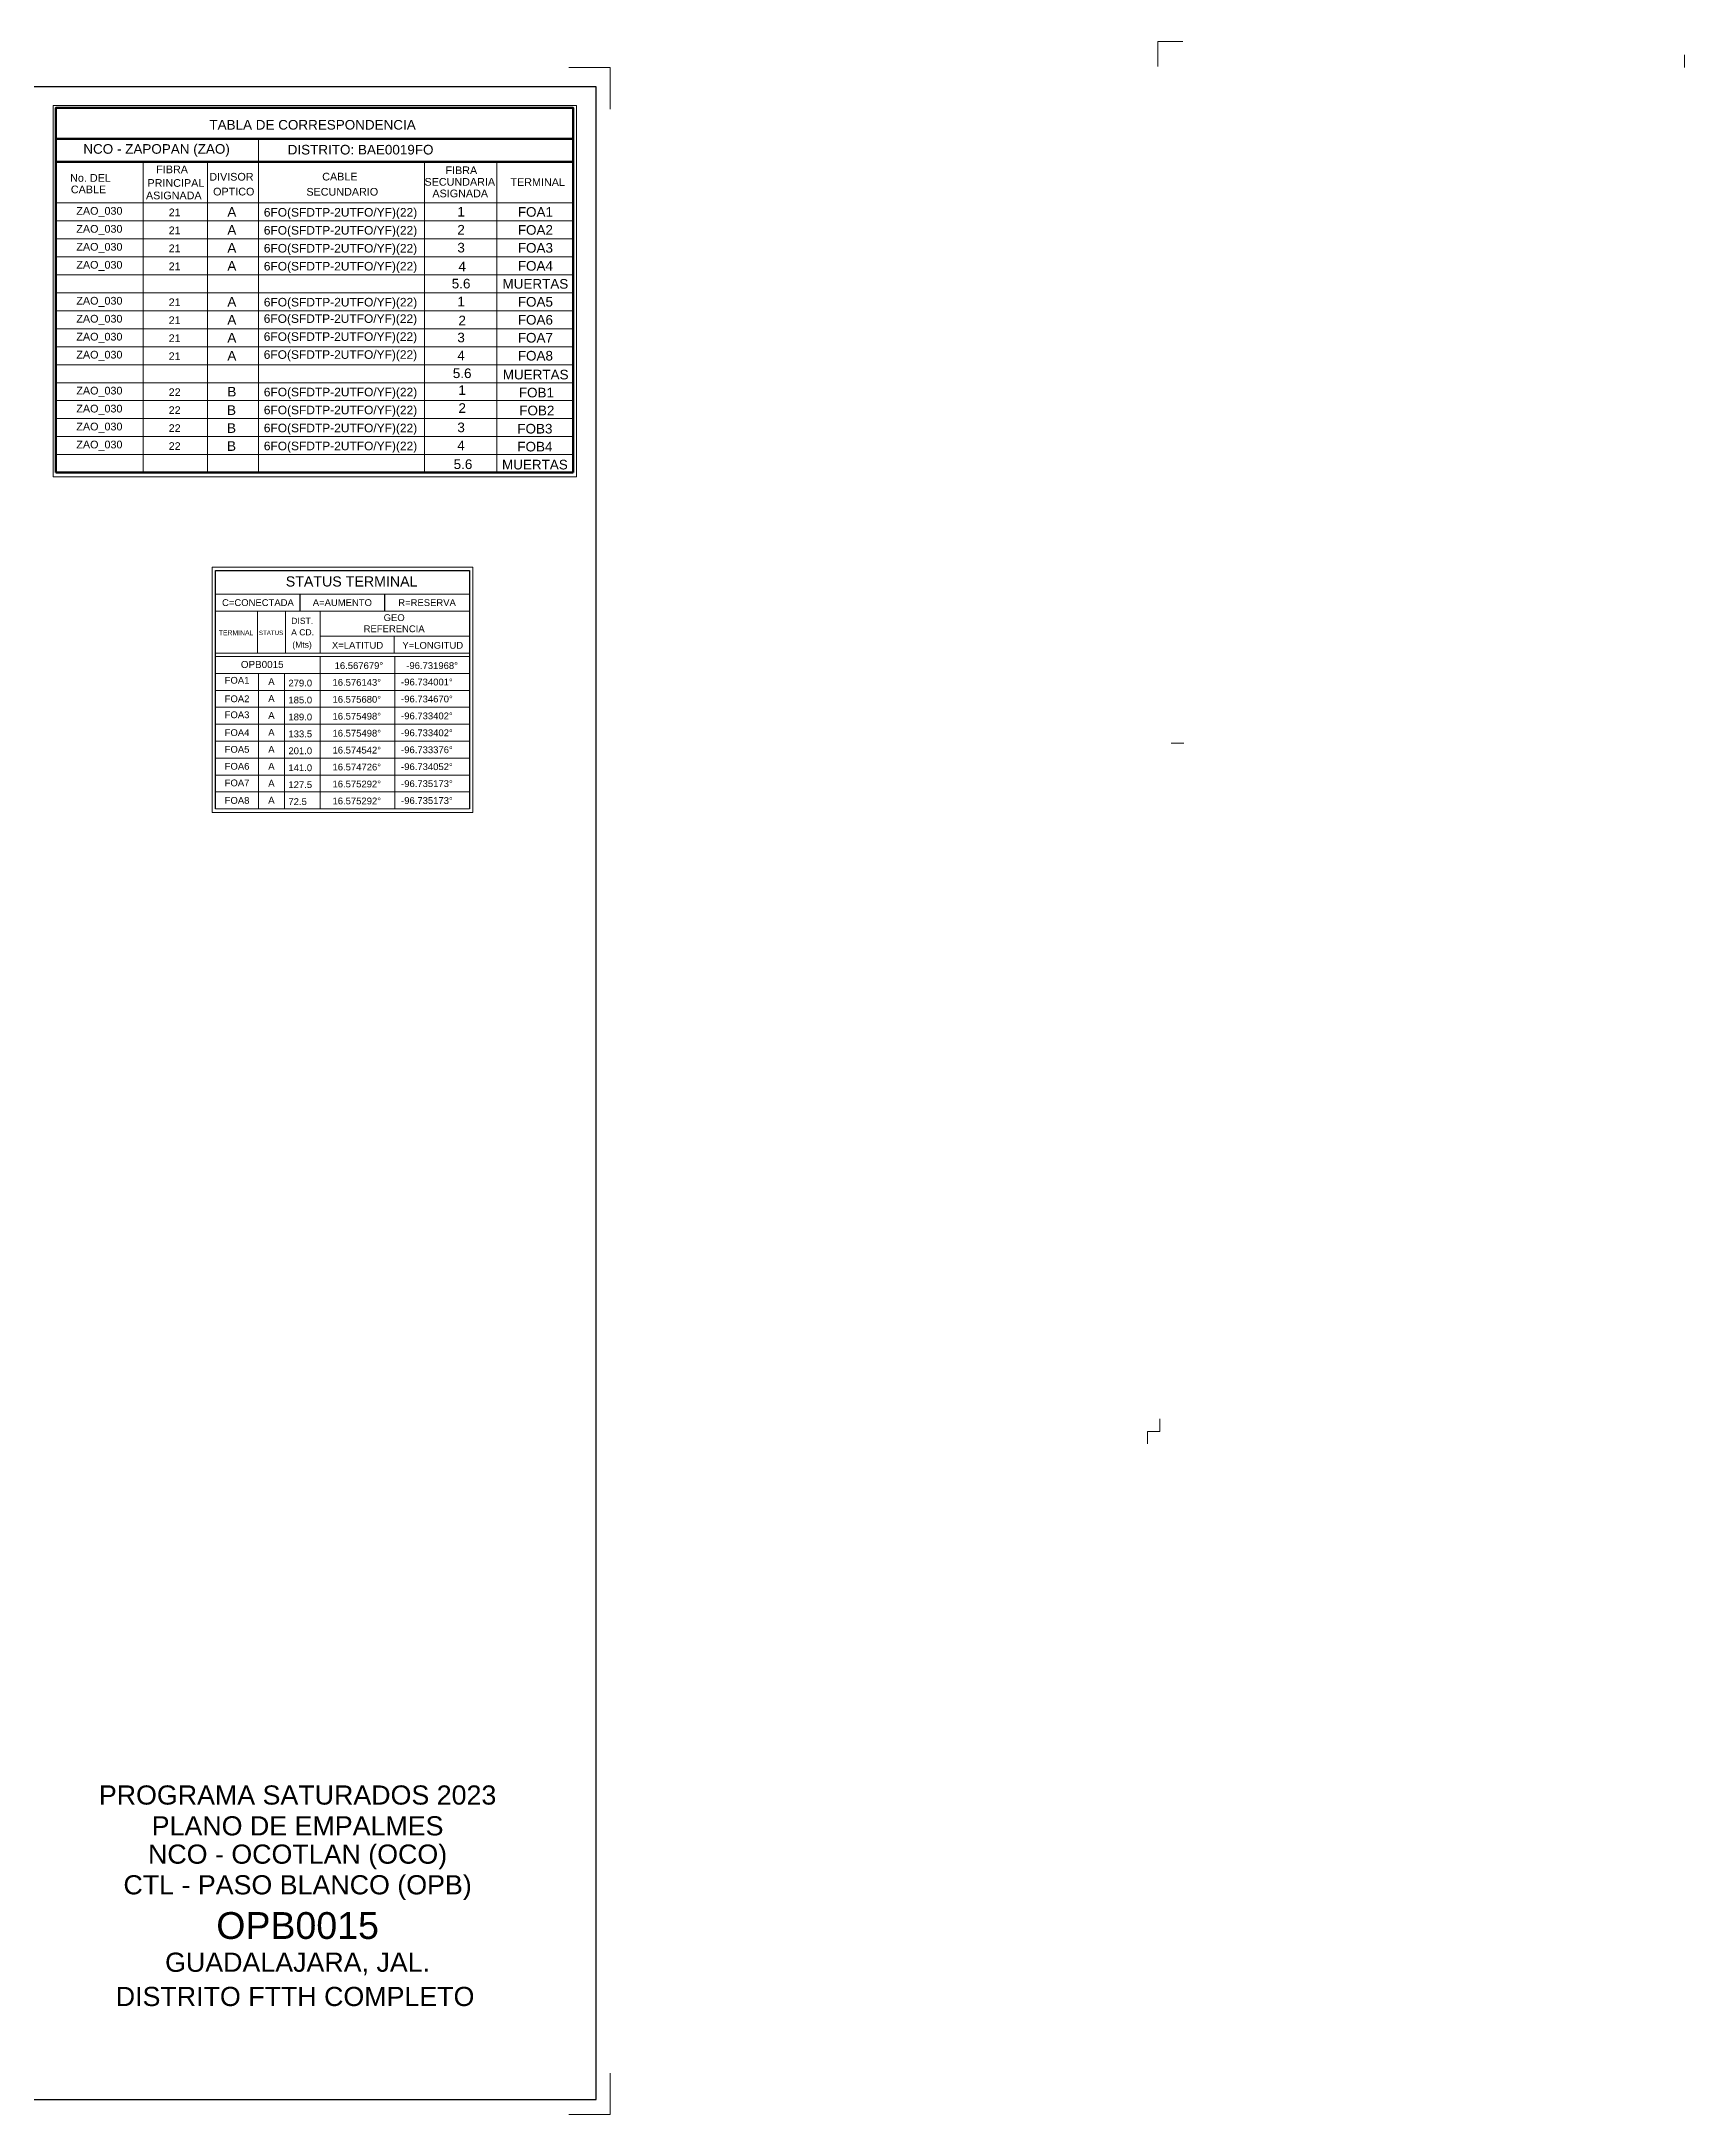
# Model space of a CAD drawing. Header units: millimetres. Extents: x -3867 to 635, y 1041 to 3666.
# Drawn here: x -2215 to -1786, y 1599 to 2139 of the extents above; entities that cross this region are included whole.
import ezdxf
from ezdxf.enums import TextEntityAlignment as Align

# ---------------------------------------------------------------- set-up
doc = ezdxf.new("R2010")
doc.units = ezdxf.units.MM
doc.linetypes.add('TLSIGC_007', pattern=[28, 10, -1, 10, -1, 2, -1, 2, -1])
doc.layers.add('CABLE PROYECTADO SUBTERRANEO', color=1, linetype='Continuous')
for name, color, linetype, lineweight in [('DISTRITO', 42, 'TLSIGC_007', 60), ('MARCO DE CONSTRUCCION', 7, 'Continuous', 5), ('MARCOS PRINCIPALES', 250, 'Continuous', 20), ('TERMINAL PROYECTADA EN POSTE', 1, 'Continuous', 60)]:
    doc.layers.add(name, color=color, linetype=linetype, lineweight=lineweight)
doc.styles.get("Standard").update_dxf_attribs({"font": 'arial.ttf'})

msp = doc.modelspace()

# ---------------------------------------------------------------- linework, layer by layer
at = {"linetype": 'Continuous', "lineweight": 30}
for p, q in [((-2147.32, 1990.69), (-2147.32, 1995.1)), ((-2125.31, 1990.69), (-2125.31, 1995.1))]:
    msp.add_line(p, q, dxfattribs=at)
msp.add_lwpolyline([(-2169.39, 1939.1), (-2169.4, 2001.29), (-2103.25, 2001.29), (-2103.25, 1939.1)], dxfattribs=at)
at = {"layer": 'MARCO DE CONSTRUCCION', "color": 7, "linetype": 'Continuous', "lineweight": 50}
for p, q in [((-2211.09, 2113.89), (-2076.18, 2113.89)), ((-2211.09, 2107.85), (-2076.18, 2107.85)), ((-2211.09, 2026.82), (-2076.18, 2026.82))]:
    msp.add_line(p, q, dxfattribs=at)
at = {"layer": 'MARCO DE CONSTRUCCION'}
for p, q in [((-2158.18, 2113.89), (-2158.18, 2026.82)), ((-2188.32, 2107.85), (-2188.32, 2026.82)), ((-2171.53, 2107.85), (-2171.53, 2026.82)), ((-2114.94, 2107.85), (-2114.94, 2026.82)), ((-2096.07, 2107.85), (-2096.07, 2026.82)), ((-2211.09, 2097.13), (-2081.16, 2097.13)), ((-2211.09, 2097.13), (-2076.18, 2097.13)), ((-2211.09, 2092.45), (-2081.16, 2092.45)), ((-2211.09, 2092.45), (-2076.18, 2092.45)), ((-2211.09, 2087.76), (-2076.18, 2087.76)), ((-2211.09, 2083.07), (-2076.18, 2083.07)), ((-2211.09, 2078.38), (-2076.18, 2078.38)), ((-2211.09, 2073.7), (-2076.18, 2073.7)), ((-2211.09, 2069.01), (-2076.18, 2069.01)), ((-2211.09, 2064.32), (-2076.18, 2064.32)), ((-2211.09, 2059.63), (-2081.16, 2059.63)), ((-2211.09, 2059.63), (-2076.18, 2059.63)), ((-2211.09, 2054.94), (-2076.18, 2054.94)), ((-2211.09, 2050.26), (-2076.18, 2050.26)), ((-2211.09, 2045.57), (-2076.18, 2045.57)), ((-2211.09, 2040.88), (-2076.18, 2040.88)), ((-2211.09, 2036.19), (-2076.18, 2036.19)), ((-2211.09, 2031.5), (-2076.18, 2031.5)), ((-2211.76, 2025.68), (-2075.33, 2025.68)), ((-2169.42, 1990.69), (-2103.25, 1990.69)), ((-2169.41, 1995.1), (-2103.24, 1995.1)), ((-2158.5, 1990.69), (-2158.5, 1979.73)), ((-2151.21, 1990.69), (-2151.21, 1979.73)), ((-2142.12, 1990.69), (-2142.12, 1979.73)), ((-2169.4, 1979.73), (-2103.25, 1979.73)), ((-2148.99, 1979.73), (-2148.99, 1979.73)), ((-2142.12, 1984.15), (-2103.25, 1984.15)), ((-2122.85, 1984.15), (-2122.85, 1979.73)), ((-2169.4, 1978.85), (-2103.25, 1978.85)), ((-2169.4, 1974.43), (-2103.25, 1974.43)), ((-2158.21, 1974.43), (-2158.21, 1939.1)), ((-2151.47, 1939.1), (-2151.47, 1974.43)), ((-2142.1, 1978.85), (-2142.1, 1939.1)), ((-2122.67, 1939.1), (-2122.67, 1978.85)), ((-2122.67, 1978.85), (-2103.25, 1978.85)), ((-2122.67, 1974.87), (-2122.67, 1978.85)), ((-2103.25, 1974.43), (-2122.67, 1974.43)), ((-2169.4, 1970.01), (-2103.25, 1970.01)), ((-2169.4, 1965.6), (-2103.25, 1965.6)), ((-2169.4, 1961.18), (-2103.25, 1961.18)), ((-2169.4, 1956.77), (-2103.25, 1956.77)), ((-2169.4, 1952.35), (-2103.25, 1952.35)), ((-2169.4, 1947.93), (-2103.25, 1947.93)), ((-2169.4, 1943.52), (-2103.25, 1943.52)), ((-2142.1, 1944.87), (-2142.1, 1939.1)), ((-2122.67, 1939.1), (-2122.67, 1944.87)), ((-2170.31, 1938.18), (-2102.37, 1938.18)), ((-2169.39, 1939.1), (-2103.25, 1939.1)), ((-2158.21, 1940.45), (-2158.21, 1939.1)), ((-2151.47, 1939.1), (-2151.47, 1940.45))]:
    msp.add_line(p, q, dxfattribs=at)
for points in [[(-2077.35, 2132.42), (-2066.53, 2132.42), (-2066.53, 2121.6)], [(-2211.76, 2025.68), (-2211.76, 2122.58), (-2075.33, 2122.58), (-2075.33, 2025.68)], [(-2077.35, 1598.57), (-2066.53, 1598.57), (-2066.53, 1609.39)]]:
    msp.add_lwpolyline(points, dxfattribs=at)
at = {"layer": 'MARCO DE CONSTRUCCION', "color": 7, "linetype": 'Continuous', "lineweight": 30}
msp.add_lwpolyline([(-2870.15, 1864.96), (-2891.72, 1864.96), (-2891.72, 1602.5), (-2870.15, 1602.5), (-2870.15, 1864.96), (-2870.15, 1602.5), (-2070.22, 1602.5), (-2070.22, 2127.42), (-2880.93, 2127.42), (-2880.93, 1864.96)], dxfattribs=at)
at = {"layer": 'MARCO DE CONSTRUCCION', "color": 7, "linetype": 'Continuous', "lineweight": 50}
msp.add_lwpolyline([(-2211.09, 2026.82), (-2211.09, 2121.91), (-2076.18, 2121.91), (-2076.18, 2026.82)], dxfattribs=at)
at = {"layer": 'MARCO DE CONSTRUCCION', "color": 7, "linetype": 'Continuous', "lineweight": 5}
msp.add_lwpolyline([(-2170.31, 1938.18), (-2170.28, 2002.17), (-2102.36, 2002.17), (-2102.37, 1938.18)], dxfattribs=at)
at = {"layer": 'MARCOS PRINCIPALES'}
for p, q in [((-1786.43, 2135.73), (-1786.43, 2132.46)), ((-1920.24, 1956.23), (-1916.97, 1956.23))]:
    msp.add_line(p, q, dxfattribs=at)
for points in [[(-1917.26, 2139.25), (-1923.79, 2139.25), (-1923.79, 2132.73)], [(-1923.21, 1780), (-1923.21, 1776.74), (-1926.48, 1776.74), (-1926.48, 1773.48)]]:
    msp.add_lwpolyline(points, dxfattribs=at)

# ---------------------------------------------------------------- texts
at = {"layer": 'CABLE PROYECTADO SUBTERRANEO'}
for s, height, p in [('ZAO_030', 2.009, (-2199.7, 2094.79)), ('21', 2.009, (-2180.08, 2094.69)), ('A', 2.51, (-2165.17, 2094.79)), ('1', 2.51, (-2105.4, 2094.85)), ('FOA1', 2.511, (-2086.03, 2094.79)), ('ZAO_030', 2.009, (-2199.7, 2090.1)), ('21', 2.009, (-2180.08, 2090)), ('A', 2.51, (-2165.17, 2090.1)), ('2', 2.51, (-2105.4, 2090.16)), ('FOA2', 2.511, (-2086.03, 2090.1)), ('ZAO_030', 2.009, (-2199.7, 2085.42)), ('ZAO_030', 2.009, (-2199.7, 2080.73)), ('21', 2.009, (-2180.08, 2085.31)), ('21', 2.009, (-2180.08, 2080.62)), ('A', 2.51, (-2165.17, 2085.42)), ('A', 2.51, (-2165.17, 2080.73)), ('3', 2.51, (-2105.4, 2085.48)), ('4', 2.51, (-2105.12, 2080.56)), ('FOA3', 2.511, (-2086.03, 2085.42)), ('FOA4', 2.511, (-2086.03, 2080.73)), ('5.6', 2.511, (-2105.4, 2076.1)), ('MUERTAS', 2.511, (-2086.03, 2076.04)), ('ZAO_030', 2.009, (-2199.7, 2071.35)), ('21', 2.009, (-2180.08, 2071.25)), ('A', 2.51, (-2165.17, 2071.35)), ('1', 2.51, (-2105.4, 2071.41)), ('FOA5', 2.511, (-2086.03, 2071.35)), ('ZAO_030', 2.009, (-2199.7, 2066.66)), ('21', 2.009, (-2180.08, 2066.56)), ('A', 2.51, (-2165.17, 2066.66)), ('2', 2.51, (-2105.12, 2066.5)), ('FOA6', 2.511, (-2086.03, 2066.66)), ('ZAO_030', 2.009, (-2199.7, 2061.98)), ('21', 2.009, (-2180.08, 2061.87)), ('A', 2.51, (-2165.17, 2061.98)), ('3', 2.51, (-2105.4, 2062.04)), ('FOA7', 2.511, (-2086.03, 2061.98)), ('ZAO_030', 2.009, (-2199.7, 2057.29)), ('21', 2.009, (-2180.08, 2057.18)), ('A', 2.51, (-2165.17, 2057.29)), ('4', 2.51, (-2105.4, 2057.35)), ('FOA8', 2.511, (-2086.03, 2057.29)), ('ZAO_030', 2.009, (-2199.7, 2047.91)), ('5.6', 2.511, (-2105.12, 2052.72)), ('1', 2.51, (-2105.12, 2048.34)), ('MUERTAS', 2.511, (-2085.96, 2052.37)), ('ZAO_030', 2.009, (-2199.7, 2043.22)), ('22', 2.009, (-2180.08, 2047.81)), ('22', 2.009, (-2180.08, 2043.12)), ('B', 2.51, (-2165.25, 2043.1)), ('B', 2.51, (-2165.17, 2047.91)), ('2', 2.51, (-2105.11, 2043.66)), ('FOB1', 2.511, (-2085.76, 2047.68)), ('FOB2', 2.511, (-2085.66, 2043)), ('ZAO_030', 2.009, (-2199.7, 2038.54)), ('22', 2.009, (-2180.08, 2038.43)), ('B', 2.51, (-2165.25, 2038.42)), ('3', 2.51, (-2105.4, 2038.6)), ('FOB3', 2.511, (-2086.16, 2038.26)), ('ZAO_030', 2.009, (-2199.7, 2033.85)), ('22', 2.009, (-2180.08, 2033.74)), ('B', 2.51, (-2165.25, 2033.73)), ('4', 2.51, (-2105.4, 2033.91)), ('FOB4', 2.511, (-2086.16, 2033.58)), ('5.6', 2.511, (-2104.9, 2028.99)), ('MUERTAS', 2.511, (-2086.16, 2028.89))]:
    msp.add_text(s, height=height, dxfattribs=at).set_placement(p, align=Align.MIDDLE)
for p in [(-2156.83, 2093.58), (-2156.83, 2088.89), (-2156.83, 2084.21), (-2156.83, 2079.52), (-2156.83, 2070.14), (-2156.85, 2065.86), (-2156.85, 2061.17), (-2156.85, 2056.48), (-2156.83, 2046.7), (-2156.83, 2042.02), (-2156.83, 2037.33), (-2156.83, 2032.64)]:
    msp.add_text('6FO(SFDTP-2UTFO/YF)(22)', height=2.2306, dxfattribs=at).set_placement(p)
at = {"layer": 'CABLE PROYECTADO SUBTERRANEO', "color": 1, "linetype": 'Continuous', "lineweight": 50}
msp.add_text('PROGRAMA SATURADOS 2023', height=5, dxfattribs=at).set_placement((-2148.03, 1681.91), align=Align.MIDDLE)
at = {"layer": 'DISTRITO'}
msp.add_text('OPB0015', height=1.84, dxfattribs=at).set_placement((-2162.82, 1975.85))
for s, p in [(' 16.567679°', (-2132.39, 1976.47)), ('-96.731968°', (-2112.96, 1976.47))]:
    msp.add_text(s, height=1.7666, dxfattribs=at).set_placement(p, align=Align.MIDDLE)
at = {"layer": 'DISTRITO', "linetype": 'Continuous', "lineweight": 50}
msp.add_text('OPB0015', height=7, dxfattribs=at).set_placement((-2148.03, 1647.87), align=Align.MIDDLE)
at = {"layer": 'MARCO DE CONSTRUCCION', "color": 7}
for s, height, p in [('TABLA DE CORRESPONDENCIA', 2.5113, (-2144.12, 2117.52)), ('NCO - ZAPOPAN (ZAO)', 2.5113, (-2184.79, 2110.91)), ('DISTRITO: BAE0019FO', 2.5113, (-2131.6, 2111.03)), ('STATUS TERMINAL', 2.6498, (-2133.94, 1998.42)), ('X=LATITUD', 1.767, (-2132.39, 1981.76)), ('Y=LONGITUD', 1.767, (-2112.78, 1981.76))]:
    msp.add_text(s, height=height, dxfattribs=at).set_placement(p, align=Align.MIDDLE)
for s, height, p in [('No. DEL', 2.009, (-2207.32, 2104.67)), ('PRINCIPAL', 2.009, (-2187.16, 2103.35)), ('FIBRA', 2.009, (-2184.88, 2106.89)), ('DIVISOR ', 2.009, (-2171.05, 2104.97)), ('CABLE', 2.009, (-2141.61, 2105.01)), ('SECUNDARIA', 2.009, (-2114.94, 2103.64)), ('FIBRA', 2.009, (-2109.47, 2106.66)), ('TERMINAL', 2.009, (-2092.52, 2103.57)), (' CABLE ', 2.009, (-2207.92, 2101.66)), ('ASIGNADA', 2.009, (-2187.56, 2100.09)), ('OPTICO', 2.009, (-2170.05, 2101.1)), (' SECUNDARIO', 2.0091, (-2146.51, 2101.05)), ('ASIGNADA', 2.009, (-2112.88, 2100.62))]:
    msp.add_text(s, height=height, dxfattribs=at).set_placement(p, align=Align.TOP_LEFT)
at = {"layer": 'MARCO DE CONSTRUCCION'}
for s, height, p in [('C=CONECTADA', 1.7666, (-2158.37, 1992.9)), ('A=AUMENTO', 1.767, (-2136.36, 1992.9)), ('GEO', 1.767, (-2122.85, 1988.98)), ('R=RESERVA', 1.767, (-2114.28, 1992.9)), ('REFERENCIA', 1.767, (-2122.85, 1986.07))]:
    msp.add_text(s, height=height, dxfattribs=at).set_placement(p, align=Align.MIDDLE)
for s, height, p in [('TERMINAL', 1.278, (-2168.58, 1984.4)), ('STATUS', 1.15, (-2158.11, 1984.44)), ('A CD.', 1.597, (-2149.7, 1984.36)), ('DIST.', 1.597, (-2149.67, 1987.35)), ('(Mts)', 1.597, (-2149.4, 1981.13))]:
    msp.add_text(s, height=height, dxfattribs=at).set_placement(p)
at = {"layer": 'MARCO DE CONSTRUCCION', "color": 3, "linetype": 'Continuous', "lineweight": 5}
for s, p in [('PLANO DE EMPALMES', (-2148.03, 1673.87)), ('GUADALAJARA, JAL.', (-2148.03, 1637.87))]:
    msp.add_text(s, height=5, dxfattribs=at).set_placement(p, align=Align.MIDDLE)
at = {"layer": 'MARCO DE CONSTRUCCION', "color": 6, "linetype": 'Continuous', "lineweight": 5}
for s, p in [('NCO - OCOTLAN (OCO)', (-2148.03, 1665.87)), ('CTL - PASO BLANCO (OPB)', (-2148.03, 1657.87))]:
    msp.add_text(s, height=5, dxfattribs=at).set_placement(p, align=Align.MIDDLE)
at = {"layer": 'MARCO DE CONSTRUCCION', "color": 1, "linetype": 'Continuous', "lineweight": 5}
msp.add_text('DISTRITO FTTH COMPLETO', height=5, dxfattribs=at).set_placement((-2148.68, 1629.37), align=Align.MIDDLE)
at = {"layer": 'TERMINAL PROYECTADA EN POSTE'}
for s, height, p in [('FOA1', 1.767, (-2163.81, 1972.64)), ('FOA2', 1.767, (-2163.81, 1967.81)), ('A', 1.77, (-2154.85, 1972.3)), ('A', 1.77, (-2154.85, 1967.88)), ('FOA3', 1.767, (-2163.81, 1963.64)), ('A', 1.77, (-2154.85, 1963.47)), ('FOA4', 1.767, (-2163.81, 1958.99)), ('A', 1.77, (-2154.85, 1959.05)), ('FOA5', 1.767, (-2163.81, 1954.63)), ('A', 1.77, (-2154.85, 1954.63)), ('FOA6', 1.767, (-2163.81, 1950.21)), ('FOA7', 1.767, (-2163.81, 1945.88)), ('A', 1.77, (-2154.85, 1950.22)), ('A', 1.77, (-2154.85, 1945.8)), ('FOA8', 1.767, (-2163.81, 1941.31)), ('A', 1.77, (-2154.85, 1941.38))]:
    msp.add_text(s, height=height, dxfattribs=at).set_placement(p, align=Align.MIDDLE)
for s, height, p in [('279.0', 1.767, (-2150.42, 1971.03)), ('185.0', 1.767, (-2150.42, 1966.61)), (' 16.576143°', 1.7666, (-2139.61, 1971.21)), (' 16.575680°', 1.7666, (-2139.61, 1966.79)), ('-96.734001°', 1.7666, (-2121.05, 1971.3)), ('-96.734670°', 1.7666, (-2121.05, 1966.88)), ('189.0', 1.767, (-2150.42, 1962.19)), (' 16.575498°', 1.7666, (-2139.61, 1962.38)), ('-96.733402°', 1.7666, (-2121.05, 1962.47)), ('133.5', 1.767, (-2150.42, 1957.78)), (' 16.575498°', 1.7666, (-2139.61, 1957.96)), ('-96.733402°', 1.7666, (-2121.05, 1958.05)), ('201.0', 1.767, (-2150.42, 1953.36)), (' 16.574542°', 1.7666, (-2139.61, 1953.54)), ('-96.733376°', 1.7666, (-2121.05, 1953.63)), ('141.0', 1.767, (-2150.42, 1948.94)), (' 16.574726°', 1.7666, (-2139.61, 1949.13)), (' 16.575292°', 1.7666, (-2139.61, 1944.71)), ('-96.734052°', 1.7666, (-2121.05, 1949.22)), ('-96.735173°', 1.7666, (-2121.05, 1944.8)), ('72.5', 1.767, (-2150.42, 1940.11)), ('127.5', 1.767, (-2150.42, 1944.53)), (' 16.575292°', 1.7666, (-2139.61, 1940.29)), ('-96.735173°', 1.7666, (-2121.05, 1940.39))]:
    msp.add_text(s, height=height, dxfattribs=at).set_placement(p)

doc.saveas('drawing.dxf')
